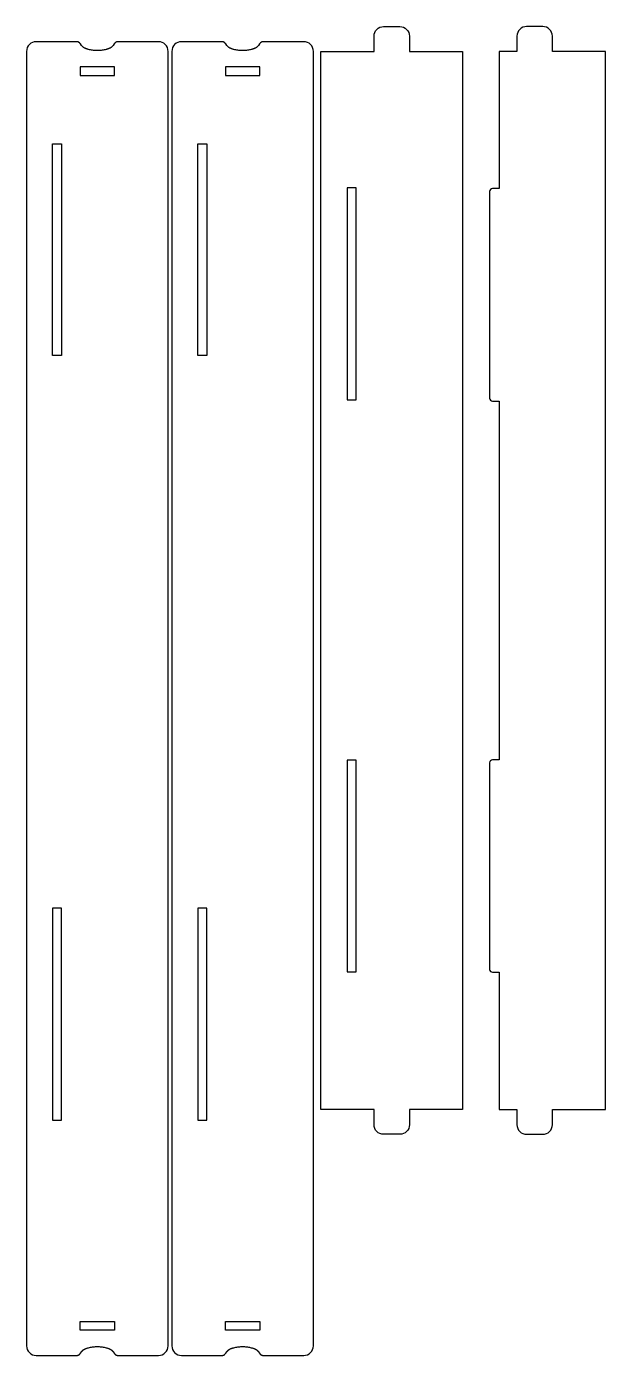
# Model space of a CAD drawing. Extents: x -6362 to -6199, y 621 to 996.
import ezdxf

# ---------------------------------------------------------------- set-up
doc = ezdxf.new("R2010")
doc.units = 0
doc.layers.add('FAB_2$FISHBOWL$WALLS_SIDE', color=25, linetype='CONTINUOUS')
doc.layers.add('FAB_2$FISHBOWL$WALLS_TOP_B', color=7, linetype='CONTINUOUS')

msp = doc.modelspace()

# ---------------------------------------------------------------- linework, layer by layer
at = {"layer": 'FAB_2$FISHBOWL$WALLS_SIDE'}
for points in [[(-6347.89, 991.89), (-6359.4, 991.89, 0.414214), (-6362.12, 989.17), (-6362.12, 623.41, 0.414214), (-6359.4, 620.69), (-6347.89, 620.69), (-6347.86, 620.69), (-6347.82, 620.69), (-6347.78, 620.7), (-6347.75, 620.7), (-6347.71, 620.71), (-6347.68, 620.72), (-6347.64, 620.73), (-6347.61, 620.74), (-6347.58, 620.75), (-6347.54, 620.76), (-6347.51, 620.77), (-6347.48, 620.78), (-6347.45, 620.8), (-6347.42, 620.81), (-6347.4, 620.83), (-6347.37, 620.85), (-6347.34, 620.86), (-6347.31, 620.88), (-6347.29, 620.9), (-6347.26, 620.92), (-6347.23, 620.94), (-6347.21, 620.96), (-6347.18, 620.98), (-6347.16, 621), (-6347.14, 621.03), (-6347.11, 621.05), (-6347.07, 621.1), (-6347.02, 621.14), (-6346.98, 621.2), (-6346.93, 621.25), (-6346.89, 621.3), (-6346.56, 621.75), (-6346.48, 621.86), (-6346.44, 621.91), (-6346.39, 621.96), (-6346.35, 622.01), (-6346.3, 622.06), (-6346.25, 622.11), (-6346.2, 622.16), (-6346.15, 622.2), (-6346.1, 622.24), (-6346.05, 622.28), (-6345.99, 622.32), (-6345.93, 622.36), (-6345.88, 622.4), (-6345.82, 622.43), (-6345.76, 622.46), (-6345.7, 622.5), (-6345.64, 622.53), (-6345.58, 622.56), (-6345.51, 622.58), (-6345.45, 622.61), (-6345.39, 622.64), (-6345.26, 622.69), (-6345.12, 622.73), (-6344.99, 622.77), (-6344.85, 622.81), (-6344.72, 622.85), (-6344.58, 622.88), (-6344.3, 622.94), (-6344.03, 622.99), (-6343.75, 623.04), (-6343.48, 623.09), (-6343.21, 623.12), (-6342.93, 623.15), (-6342.66, 623.17), (-6342.39, 623.18), (-6342.12, 623.19), (-6341.85, 623.18), (-6341.58, 623.17), (-6341.31, 623.15), (-6341.04, 623.12), (-6340.77, 623.09), (-6340.5, 623.04), (-6340.22, 622.99), (-6339.95, 622.94), (-6339.67, 622.88), (-6339.53, 622.85), (-6339.39, 622.81), (-6339.26, 622.77), (-6339.12, 622.73), (-6338.99, 622.69), (-6338.86, 622.64), (-6338.8, 622.61), (-6338.73, 622.58), (-6338.67, 622.56), (-6338.61, 622.53), (-6338.55, 622.5), (-6338.49, 622.46), (-6338.43, 622.43), (-6338.37, 622.4), (-6338.31, 622.36), (-6338.26, 622.32), (-6338.2, 622.28), (-6338.15, 622.24), (-6338.1, 622.2), (-6338.04, 622.16), (-6337.99, 622.11), (-6337.95, 622.06), (-6337.9, 622.01), (-6337.85, 621.96), (-6337.81, 621.91), (-6337.77, 621.86), (-6337.68, 621.75), (-6337.35, 621.3), (-6337.31, 621.25), (-6337.27, 621.2), (-6337.23, 621.14), (-6337.18, 621.1), (-6337.13, 621.05), (-6337.11, 621.03), (-6337.09, 621), (-6337.06, 620.98), (-6337.04, 620.96), (-6337.01, 620.94), (-6336.99, 620.92), (-6336.96, 620.9), (-6336.93, 620.88), (-6336.91, 620.86), (-6336.88, 620.85), (-6336.85, 620.83), (-6336.82, 620.81), (-6336.79, 620.8), (-6336.76, 620.78), (-6336.73, 620.77), (-6336.7, 620.76), (-6336.67, 620.75), (-6336.64, 620.74), (-6336.6, 620.73), (-6336.57, 620.72), (-6336.54, 620.71), (-6336.5, 620.7), (-6336.46, 620.7), (-6336.43, 620.69), (-6336.39, 620.69), (-6336.35, 620.69), (-6324.84, 620.69, 0.414214), (-6322.12, 623.41), (-6322.12, 989.17, 0.414214), (-6324.84, 991.89), (-6336.35, 991.89), (-6336.39, 991.88), (-6336.43, 991.88), (-6336.46, 991.88), (-6336.5, 991.87), (-6336.54, 991.87), (-6336.57, 991.86), (-6336.6, 991.85), (-6336.64, 991.84), (-6336.67, 991.83), (-6336.7, 991.82), (-6336.73, 991.81), (-6336.76, 991.79), (-6336.79, 991.78), (-6336.82, 991.76), (-6336.85, 991.75), (-6336.88, 991.73), (-6336.91, 991.71), (-6336.93, 991.7), (-6336.96, 991.68), (-6336.99, 991.66), (-6337.01, 991.64), (-6337.04, 991.62), (-6337.06, 991.6), (-6337.09, 991.57), (-6337.11, 991.55), (-6337.13, 991.53), (-6337.18, 991.48), (-6337.23, 991.43), (-6337.27, 991.38), (-6337.31, 991.33), (-6337.35, 991.28), (-6337.68, 990.83), (-6337.77, 990.72), (-6337.81, 990.67), (-6337.85, 990.61), (-6337.9, 990.56), (-6337.95, 990.51), (-6337.99, 990.47), (-6338.04, 990.42), (-6338.1, 990.38), (-6338.15, 990.33), (-6338.2, 990.29), (-6338.26, 990.25), (-6338.31, 990.22), (-6338.37, 990.18), (-6338.43, 990.14), (-6338.49, 990.11), (-6338.55, 990.08), (-6338.61, 990.05), (-6338.67, 990.02), (-6338.73, 989.99), (-6338.8, 989.96), (-6338.86, 989.94), (-6338.99, 989.89), (-6339.12, 989.84), (-6339.26, 989.8), (-6339.39, 989.77), (-6339.53, 989.73), (-6339.67, 989.7), (-6339.95, 989.64), (-6340.22, 989.58), (-6340.5, 989.53), (-6340.77, 989.49), (-6341.04, 989.45), (-6341.31, 989.43), (-6341.58, 989.4), (-6341.85, 989.39), (-6342.12, 989.39), (-6342.39, 989.39), (-6342.66, 989.4), (-6342.93, 989.43), (-6343.21, 989.45), (-6343.48, 989.49), (-6343.75, 989.53), (-6344.03, 989.58), (-6344.3, 989.64), (-6344.58, 989.7), (-6344.72, 989.73), (-6344.85, 989.77), (-6344.99, 989.8), (-6345.12, 989.84), (-6345.26, 989.89), (-6345.39, 989.94), (-6345.45, 989.96), (-6345.51, 989.99), (-6345.58, 990.02), (-6345.64, 990.05), (-6345.7, 990.08), (-6345.76, 990.11), (-6345.82, 990.14), (-6345.88, 990.18), (-6345.93, 990.22), (-6345.99, 990.25), (-6346.05, 990.29), (-6346.1, 990.33), (-6346.15, 990.38), (-6346.2, 990.42), (-6346.25, 990.47), (-6346.3, 990.51), (-6346.35, 990.56), (-6346.39, 990.61), (-6346.44, 990.67), (-6346.48, 990.72), (-6346.56, 990.83), (-6346.89, 991.28), (-6346.93, 991.33), (-6346.98, 991.38), (-6347.02, 991.43), (-6347.07, 991.48), (-6347.11, 991.53), (-6347.14, 991.55), (-6347.16, 991.57), (-6347.18, 991.6), (-6347.21, 991.62), (-6347.23, 991.64), (-6347.26, 991.66), (-6347.29, 991.68), (-6347.31, 991.7), (-6347.34, 991.71), (-6347.37, 991.73), (-6347.4, 991.75), (-6347.42, 991.76), (-6347.45, 991.78), (-6347.48, 991.79), (-6347.51, 991.81), (-6347.54, 991.82), (-6347.58, 991.83), (-6347.61, 991.84), (-6347.64, 991.85), (-6347.68, 991.86), (-6347.71, 991.87), (-6347.75, 991.87), (-6347.78, 991.88), (-6347.82, 991.88), (-6347.86, 991.88)], [(-6306.83, 991.89), (-6318.34, 991.89, 0.414214), (-6321.06, 989.17), (-6321.06, 623.41, 0.414214), (-6318.34, 620.69), (-6306.83, 620.69), (-6306.79, 620.69), (-6306.75, 620.69), (-6306.71, 620.7), (-6306.68, 620.7), (-6306.64, 620.71), (-6306.61, 620.72), (-6306.57, 620.73), (-6306.54, 620.74), (-6306.51, 620.75), (-6306.48, 620.76), (-6306.45, 620.77), (-6306.42, 620.78), (-6306.39, 620.8), (-6306.36, 620.81), (-6306.33, 620.83), (-6306.3, 620.85), (-6306.27, 620.86), (-6306.25, 620.88), (-6306.22, 620.9), (-6306.19, 620.92), (-6306.17, 620.94), (-6306.14, 620.96), (-6306.12, 620.98), (-6306.09, 621), (-6306.07, 621.03), (-6306.04, 621.05), (-6306, 621.1), (-6305.95, 621.14), (-6305.91, 621.2), (-6305.87, 621.25), (-6305.82, 621.3), (-6305.5, 621.75), (-6305.41, 621.86), (-6305.37, 621.91), (-6305.32, 621.96), (-6305.28, 622.01), (-6305.23, 622.06), (-6305.18, 622.11), (-6305.13, 622.16), (-6305.08, 622.2), (-6305.03, 622.24), (-6304.98, 622.28), (-6304.92, 622.32), (-6304.87, 622.36), (-6304.81, 622.4), (-6304.75, 622.43), (-6304.69, 622.46), (-6304.63, 622.5), (-6304.57, 622.53), (-6304.51, 622.56), (-6304.45, 622.58), (-6304.38, 622.61), (-6304.32, 622.64), (-6304.19, 622.69), (-6304.06, 622.73), (-6303.92, 622.77), (-6303.79, 622.81), (-6303.65, 622.85), (-6303.51, 622.88), (-6303.23, 622.94), (-6302.96, 622.99), (-6302.68, 623.04), (-6302.41, 623.09), (-6302.14, 623.12), (-6301.87, 623.15), (-6301.6, 623.17), (-6301.33, 623.18), (-6301.06, 623.19), (-6300.79, 623.18), (-6300.52, 623.17), (-6300.24, 623.15), (-6299.97, 623.12), (-6299.7, 623.09), (-6299.43, 623.04), (-6299.15, 622.99), (-6298.88, 622.94), (-6298.6, 622.88), (-6298.46, 622.85), (-6298.33, 622.81), (-6298.19, 622.77), (-6298.06, 622.73), (-6297.92, 622.69), (-6297.79, 622.64), (-6297.73, 622.61), (-6297.66, 622.58), (-6297.6, 622.56), (-6297.54, 622.53), (-6297.48, 622.5), (-6297.42, 622.46), (-6297.36, 622.43), (-6297.3, 622.4), (-6297.24, 622.36), (-6297.19, 622.32), (-6297.13, 622.28), (-6297.08, 622.24), (-6297.03, 622.2), (-6296.98, 622.16), (-6296.93, 622.11), (-6296.88, 622.06), (-6296.83, 622.01), (-6296.79, 621.96), (-6296.74, 621.91), (-6296.7, 621.86), (-6296.61, 621.75), (-6296.29, 621.3), (-6296.25, 621.25), (-6296.2, 621.2), (-6296.16, 621.14), (-6296.11, 621.1), (-6296.07, 621.05), (-6296.04, 621.03), (-6296.02, 621), (-6295.99, 620.98), (-6295.97, 620.96), (-6295.94, 620.94), (-6295.92, 620.92), (-6295.89, 620.9), (-6295.87, 620.88), (-6295.84, 620.86), (-6295.81, 620.85), (-6295.78, 620.83), (-6295.75, 620.81), (-6295.73, 620.8), (-6295.7, 620.78), (-6295.67, 620.77), (-6295.63, 620.76), (-6295.6, 620.75), (-6295.57, 620.74), (-6295.54, 620.73), (-6295.5, 620.72), (-6295.47, 620.71), (-6295.43, 620.7), (-6295.4, 620.7), (-6295.36, 620.69), (-6295.32, 620.69), (-6295.28, 620.69), (-6283.78, 620.69, 0.414214), (-6281.06, 623.41), (-6281.06, 989.17, 0.414214), (-6283.78, 991.89), (-6295.28, 991.89), (-6295.32, 991.88), (-6295.36, 991.88), (-6295.4, 991.88), (-6295.43, 991.87), (-6295.47, 991.87), (-6295.5, 991.86), (-6295.54, 991.85), (-6295.57, 991.84), (-6295.6, 991.83), (-6295.63, 991.82), (-6295.67, 991.81), (-6295.7, 991.79), (-6295.73, 991.78), (-6295.75, 991.76), (-6295.78, 991.75), (-6295.81, 991.73), (-6295.84, 991.71), (-6295.87, 991.7), (-6295.89, 991.68), (-6295.92, 991.66), (-6295.94, 991.64), (-6295.97, 991.62), (-6295.99, 991.6), (-6296.02, 991.57), (-6296.04, 991.55), (-6296.07, 991.53), (-6296.11, 991.48), (-6296.16, 991.43), (-6296.2, 991.38), (-6296.25, 991.33), (-6296.29, 991.28), (-6296.61, 990.83), (-6296.7, 990.72), (-6296.74, 990.67), (-6296.79, 990.61), (-6296.83, 990.56), (-6296.88, 990.51), (-6296.93, 990.47), (-6296.98, 990.42), (-6297.03, 990.38), (-6297.08, 990.33), (-6297.13, 990.29), (-6297.19, 990.25), (-6297.24, 990.22), (-6297.3, 990.18), (-6297.36, 990.14), (-6297.42, 990.11), (-6297.48, 990.08), (-6297.54, 990.05), (-6297.6, 990.02), (-6297.66, 989.99), (-6297.73, 989.96), (-6297.79, 989.94), (-6297.92, 989.89), (-6298.06, 989.84), (-6298.19, 989.8), (-6298.33, 989.77), (-6298.46, 989.73), (-6298.6, 989.7), (-6298.88, 989.64), (-6299.15, 989.58), (-6299.43, 989.53), (-6299.7, 989.49), (-6299.97, 989.45), (-6300.24, 989.43), (-6300.52, 989.4), (-6300.79, 989.39), (-6301.06, 989.39), (-6301.33, 989.39), (-6301.6, 989.4), (-6301.87, 989.43), (-6302.14, 989.45), (-6302.41, 989.49), (-6302.68, 989.53), (-6302.96, 989.58), (-6303.23, 989.64), (-6303.51, 989.7), (-6303.65, 989.73), (-6303.79, 989.77), (-6303.92, 989.8), (-6304.06, 989.84), (-6304.19, 989.89), (-6304.32, 989.94), (-6304.38, 989.96), (-6304.45, 989.99), (-6304.51, 990.02), (-6304.57, 990.05), (-6304.63, 990.08), (-6304.69, 990.11), (-6304.75, 990.14), (-6304.81, 990.18), (-6304.87, 990.22), (-6304.92, 990.25), (-6304.98, 990.29), (-6305.03, 990.33), (-6305.08, 990.38), (-6305.13, 990.42), (-6305.18, 990.47), (-6305.23, 990.51), (-6305.28, 990.56), (-6305.32, 990.61), (-6305.37, 990.67), (-6305.41, 990.72), (-6305.5, 990.83), (-6305.82, 991.28), (-6305.87, 991.33), (-6305.91, 991.38), (-6305.95, 991.43), (-6306, 991.48), (-6306.04, 991.53), (-6306.07, 991.55), (-6306.09, 991.57), (-6306.12, 991.6), (-6306.14, 991.62), (-6306.17, 991.64), (-6306.19, 991.66), (-6306.22, 991.68), (-6306.25, 991.7), (-6306.27, 991.71), (-6306.3, 991.73), (-6306.33, 991.75), (-6306.36, 991.76), (-6306.39, 991.78), (-6306.42, 991.79), (-6306.45, 991.81), (-6306.48, 991.82), (-6306.51, 991.83), (-6306.54, 991.84), (-6306.57, 991.85), (-6306.61, 991.86), (-6306.64, 991.87), (-6306.68, 991.87), (-6306.71, 991.88), (-6306.75, 991.88), (-6306.79, 991.88)]]:
    msp.add_lwpolyline(points, format="xyb", close=True, dxfattribs=at)
for points in [[(-6342.12, 982.3), (-6337.25, 982.3), (-6337.25, 984.76), (-6346.99, 984.76), (-6346.99, 982.3)], [(-6301.06, 982.3), (-6296.19, 982.3), (-6296.19, 984.76), (-6305.93, 984.76), (-6305.93, 982.3)], [(-6352.21, 963.07), (-6352.21, 903.25), (-6354.75, 903.25), (-6354.75, 963.07)], [(-6311.15, 963.07), (-6311.15, 903.25), (-6313.69, 903.25), (-6313.69, 963.07)], [(-6352.21, 717.11), (-6352.21, 747.02), (-6354.75, 747.02), (-6354.75, 687.2), (-6352.21, 687.2)], [(-6311.15, 717.11), (-6311.15, 747.02), (-6313.69, 747.02), (-6313.69, 687.2), (-6311.15, 687.2)], [(-6342.12, 630.28), (-6337.25, 630.28), (-6337.25, 627.82), (-6346.99, 627.82), (-6346.99, 630.28)], [(-6301.06, 630.28), (-6296.19, 630.28), (-6296.19, 627.82), (-6305.93, 627.82), (-6305.93, 630.28)]]:
    msp.add_lwpolyline(points, close=True, dxfattribs=at)
at = {"layer": 'FAB_2$FISHBOWL$WALLS_TOP_B'}
for points in [[(-6261.19, 996.17), (-6258.91, 996.17), (-6256.63, 996.17, -0.414214), (-6253.91, 993.45), (-6253.91, 989.17), (-6238.91, 989.17), (-6238.91, 690.17), (-6253.91, 690.17), (-6253.91, 685.89, -0.414214), (-6256.63, 683.17), (-6258.91, 683.17), (-6261.19, 683.17, -0.414214), (-6263.91, 685.89), (-6263.91, 690.17), (-6278.91, 690.17), (-6278.91, 989.17), (-6263.91, 989.17), (-6263.91, 993.45, -0.414214)], [(-6220.79, 683.17), (-6218.51, 683.17), (-6216.23, 683.17, 0.414214), (-6213.51, 685.89), (-6213.51, 690.17), (-6198.51, 690.17), (-6198.51, 989.17), (-6213.51, 989.17), (-6213.51, 993.45, 0.414214), (-6216.23, 996.17), (-6218.51, 996.17), (-6220.79, 996.17, 0.414214), (-6223.51, 993.45), (-6223.51, 989.17), (-6228.51, 989.17), (-6228.51, 950.37), (-6230.43, 950.37, 0.414214), (-6231.23, 949.57), (-6231.23, 920.37), (-6231.23, 891.17, 0.414214), (-6230.43, 890.37), (-6228.51, 890.37), (-6228.51, 788.97), (-6230.43, 788.97, 0.414214), (-6231.23, 788.17), (-6231.23, 758.97), (-6231.23, 729.77, 0.414214), (-6230.43, 728.97), (-6228.51, 728.97), (-6228.51, 690.17), (-6223.51, 690.17), (-6223.51, 685.89, 0.414214)]]:
    msp.add_lwpolyline(points, format="xyb", close=True, dxfattribs=at)
for points in [[(-6269, 920.65), (-6269, 950.56), (-6271.54, 950.56), (-6271.54, 890.74), (-6269, 890.74)], [(-6268.98, 758.97), (-6268.98, 788.88), (-6271.52, 788.88), (-6271.52, 729.06), (-6268.98, 729.06)]]:
    msp.add_lwpolyline(points, close=True, dxfattribs=at)

doc.saveas('drawing.dxf')
